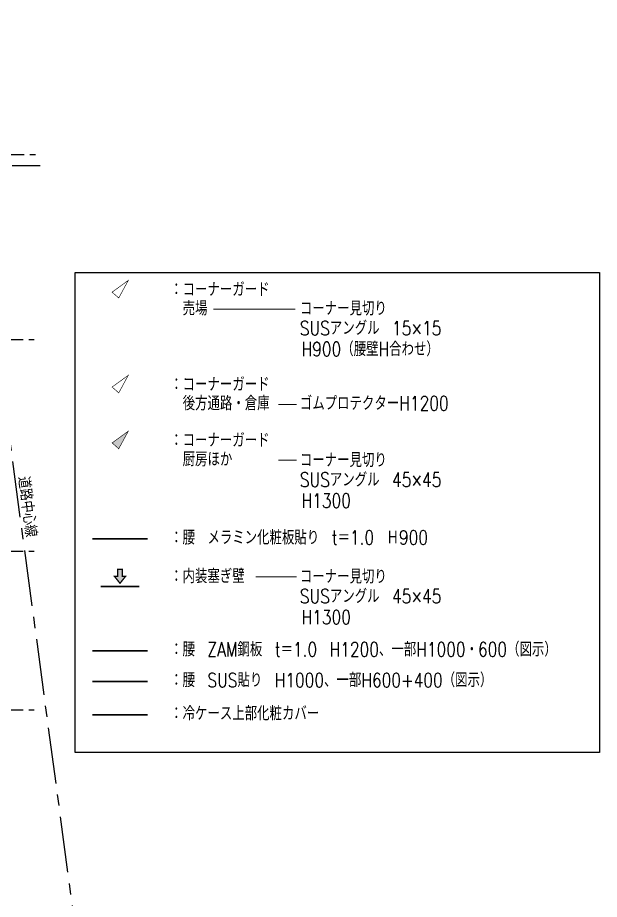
# Model space of a CAD drawing. Extents: x -119186 to 98821, y 1814 to 147180.
# Drawn here: x 63822 to 80302, y 26813 to 51813 of the extents above; entities that cross this region are included whole.
import ezdxf
from ezdxf.enums import TextEntityAlignment as Align

# ---------------------------------------------------------------- set-up
doc = ezdxf.new("R2010")
doc.units = 0
doc.header["$LTSCALE"] = 12.7
doc.header["$MEASUREMENT"] = 0
doc.linetypes.add('CENTER', pattern=[2, 1.25, -0.25, 0.25, -0.25])
doc.linetypes.add('HIDDEN', pattern=[4.724409, 3.149606, -1.574803])
for name, color, linetype in [('A_内装凡例', 7, 'CONTINUOUS'), ('A_記述', 3, 'CONTINUOUS'), ('A_通り芯', 8, 'CENTER'), ('A_道路中心線', 8, 'CENTER')]:
    doc.layers.add(name, color=color, linetype=linetype)
doc.layers.add('改修記述', color=1, linetype='CONTINUOUS', lineweight=9, true_color=0xff0000)
doc.styles.add('Dim', font='simplex.shx', dxfattribs={"width": 0.7, "bigfont": 'extfont2.shx'})
doc.styles.add('Standard-A', font='romans.shx', dxfattribs={"bigfont": 'extfont2.shx'})

msp = doc.modelspace()

# ---------------------------------------------------------------- hatches: boundary and pattern name
at = {"layer": 'A_内装凡例', "true_color": 0x00d600}
h = msp.add_hatch(color=92, dxfattribs=at)
h.dxf.hatch_style = 1
h.paths.add_polyline_path([(66955.29, 40086.64), (66497.66, 39754.84), (66685.68, 39589.83)])
at = {"layer": 'A_内装凡例', "true_color": 0xffbf00}
h = msp.add_hatch(color=40, dxfattribs=at)
h.dxf.hatch_style = 1
h.paths.add_polyline_path([(66881.66, 35975.55), (66785.65, 35975.55), (66784.1, 36169.32), (66721.24, 36169.32), (66721.24, 35775.25)])
h.paths.add_polyline_path([(66721.24, 36169.32), (66658.38, 36169.32), (66658.38, 35975.55), (66560.82, 35975.55), (66721.24, 35775.25)])

# ---------------------------------------------------------------- linework, layer by layer
at = {"layer": 'A_内装凡例', "color": 2}
msp.add_lwpolyline([(65447.08, 44588.76), (80301.86, 44588.76), (80301.86, 30979.38), (65447.08, 30979.38)], close=True, dxfattribs=at)
at = {"layer": 'A_内装凡例', "color": 1, "true_color": 0xff0000, "const_width": 17.14}
msp.add_lwpolyline([(66955.29, 44361.35), (66497.66, 44029.55), (66685.68, 43864.54), (66955.29, 44361.35)], dxfattribs=at)
at = {"layer": 'A_内装凡例', "color": 92, "true_color": 0x00d600}
for points, const_width in [([(66955.29, 41670.84), (66497.66, 41339.04), (66685.68, 41174.03), (66955.29, 41670.84)], 17.14), ([(66955.29, 40086.64), (66497.66, 39754.84), (66685.68, 39589.83), (66955.29, 40086.64)], 17.14), ([(67505.5, 33860.81), (65936.98, 33860.81)], 45.71)]:
    msp.add_lwpolyline(points, dxfattribs=dict(at, const_width=const_width))
at = {"layer": 'A_内装凡例', "color": 150, "true_color": 0x007fff, "const_width": 45.71}
msp.add_lwpolyline([(67505.5, 37031.7), (65936.98, 37031.7)], dxfattribs=at)
at = {"layer": 'A_内装凡例', "color": 40, "true_color": 0xffbf00, "const_width": 36.57}
msp.add_lwpolyline([(66658.38, 36169.32), (66784.1, 36169.32), (66785.65, 35975.55), (66881.66, 35975.55), (66721.24, 35775.25), (66560.82, 35975.55), (66658.38, 35975.55)], close=True, dxfattribs=at)
at = {"layer": 'A_内装凡例', "color": 40, "true_color": 0xffbf00, "const_width": 45.71}
for points in [[(67273.21, 35683.97), (66169.27, 35683.97)], [(67505.5, 32990.37), (65936.98, 32990.37)]]:
    msp.add_lwpolyline(points, dxfattribs=at)
at = {"layer": 'A_内装凡例', "color": 6, "linetype": 'HIDDEN', "ltscale": 5, "true_color": 0xff00ff, "const_width": 45.71}
msp.add_lwpolyline([(67505.5, 32045.25), (65936.98, 32045.25)], dxfattribs=at)
at = {"layer": 'A_通り芯', "color": 8, "ltscale": 50}
for p, q in [((7333.03, 47935.49), (64467.88, 47935.49)), ((9058.02, 47620.49), (64467.88, 47620.49)), ((7302.23, 42685.49), (64437.08, 42685.49)), ((7302.23, 36685.49), (64437.08, 36685.49)), ((7302.23, 32185.49), (64437.08, 32185.49))]:
    msp.add_line(p, q, dxfattribs=at)
at = {"layer": 'A_道路中心線', "color": 8, "ltscale": 100}
msp.add_line((61989.88, 51812.54), (66816.97, 15799.68), dxfattribs=at)
at = {"layer": '改修記述', "color": 7}
for p, q in [((69369.47, 43546.31), (71681.11, 43546.31)), ((71213.04, 40845.13), (71723.4, 40845.13)), ((71213.04, 39260.93), (71723.4, 39260.93)), ((70568.03, 35957.23), (71723.4, 35957.23))]:
    msp.add_line(p, q, dxfattribs=at)

# ---------------------------------------------------------------- texts
at = {"layer": 'A_記述', "color": 8, "style": 'Standard-A', "width": 0.9}
msp.add_text('道路中心線', height=350, rotation=277.338318, dxfattribs=at).set_placement((63992.76, 38806.77), align=Align.MIDDLE_LEFT)
at = {"layer": '改修記述', "color": 7, "style": 'Dim', "width": 0.8}
for s, p in [('：コーナーガード', (68142.24, 44106.5)), ('売場', (68496.56, 43567.6)), ('コーナー見切り', (71817.02, 43567.6)), ('SUSアングル\u300015×15', (71817.02, 43010.94)), ('H900（腰壁H合わせ）', (71864.6, 42415.93)), ('：コーナーガード', (68142.24, 41415.99)), ('後方通路・倉庫', (68496.56, 40877.09)), ('ゴムプロテクターH1200', (71817.02, 40877.09)), ('：コーナーガード', (68142.24, 39831.79)), ('厨房ほか', (68496.56, 39292.89)), ('コーナー見切り', (71817.02, 39269.82)), ('SUSアングル\u300045×45', (71817.02, 38713.16)), ('H1300', (71864.6, 38118.15)), ('：腰\u3000メラミン化粧板貼り\u3000t＝1.0\u3000Ｈ900', (68142.24, 37071.88)), ('：内装塞ぎ壁', (68142.24, 35976.84)), ('コーナー見切り', (71817.02, 35966.12)), ('SUSアングル\u300045×45', (71817.02, 35409.46)), ('H1300', (71864.6, 34814.45)), ('：腰\u3000ZAM鋼板\u3000t＝1.0\u3000H1200、一部H1000・600（図示）', (68142.24, 33900.99)), ('：腰\u3000SUS貼り\u3000H1000、一部H600+400（図示）', (68142.24, 33030.56)), ('：冷ケース上部化粧カバー', (68142.24, 32085.44))]:
    msp.add_text(s, height=400, dxfattribs=at).set_placement(p, align=Align.MIDDLE_LEFT)

doc.saveas('drawing.dxf')
